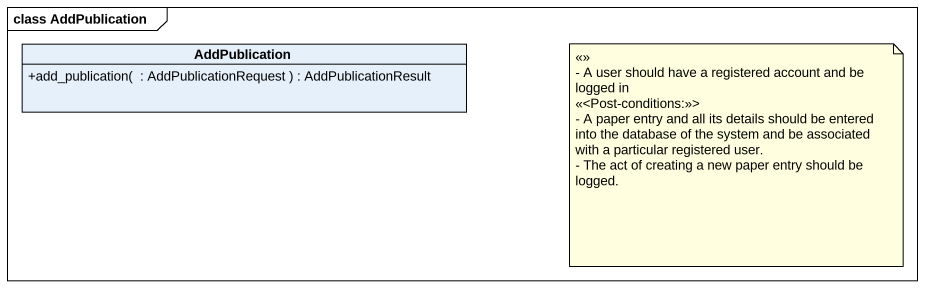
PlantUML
@startuml
mainframe class AddPublication
hide circle
hide empty members
skinparam classAttributeIconSize 0
class AddPublication {
  +add_publication(  : AddPublicationRequest ) : AddPublicationResult
}
note as N1
  <<>>
  - A user should have a registered account and be logged in
  <<<Post-conditions:>>>
  - A paper entry and all its details should be entered into the database of the system and be associated with a particular registered user.
  - The act of creating a new paper entry should be logged.
end note
@enduml
